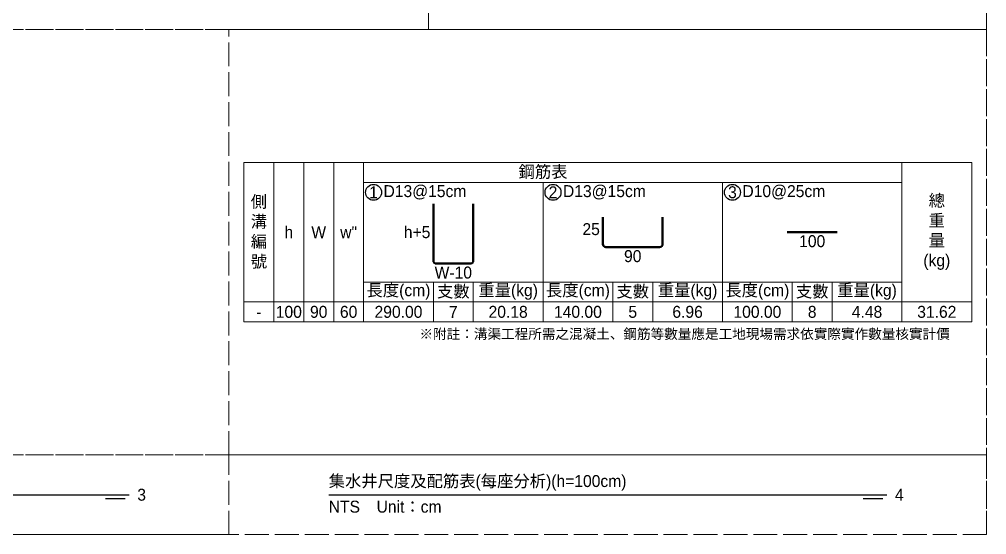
# Model space of a CAD drawing. Extents: x -6810 to 5075, y -2187 to 1200.
# Drawn here: x -2495.2 to -2010, y -1164 to -905.5 of the extents above; entities that cross this region are included whole.
import ezdxf

# ---------------------------------------------------------------- set-up
doc = ezdxf.new("R2010")
doc.units = 0
doc.header["$MEASUREMENT"] = 0
doc.linetypes.add('ACAD_ISO02W100', pattern=[15, 12, -3])
doc.layers.add('一、1.基本-圖框', color=7, linetype='Continuous', lineweight=20)
doc.layers.add('二、5.繪圖-鋼筋', color=60, linetype='Continuous', lineweight=50)
doc.layers.add('一、4.基本-隱藏', color=9, linetype='ACAD_ISO02W100', lineweight=20, plot=False)
doc.layers.add('三、3.文字-註解文字', color=2, linetype='Continuous')
doc.styles.add('次圖名(詳圖)', font='MS PGothic.ttf', dxfattribs={"height": 6})
doc.styles.add('註解文字(詳圖)', font='MS PGothic.ttf', dxfattribs={"height": 5})

msp = doc.modelspace()

# ---------------------------------------------------------------- linework, layer by layer
at = {"layer": '一、1.基本-圖框'}
for points in [[(-2382.5, -1047.25), (-2367.5, -1047.25), (-2367.5, -977.25), (-2382.5, -977.25)], [(-2367.5, -1047.25), (-2352.5, -1047.25), (-2352.5, -977.25), (-2367.5, -977.25)], [(-2352.5, -1047.25), (-2337.5, -1047.25), (-2337.5, -977.25), (-2352.5, -977.25)], [(-2337.5, -1047.25), (-2322.5, -1047.25), (-2322.5, -977.25), (-2337.5, -977.25)], [(-2322.5, -987.25), (-2052.5, -987.25), (-2052.5, -977.25), (-2322.5, -977.25)], [(-2017.5, -1047.25), (-2052.5, -1047.25), (-2052.5, -977.25), (-2017.5, -977.25)], [(-2322.5, -987.25), (-2232.5, -987.25), (-2232.5, -1037.25), (-2322.5, -1037.25)], [(-2232.5, -987.25), (-2142.5, -987.25), (-2142.5, -1037.25), (-2232.5, -1037.25)], [(-2142.5, -987.25), (-2052.5, -987.25), (-2052.5, -1037.25), (-2142.5, -1037.25)], [(-2322.5, -1037.25), (-2287.5, -1037.25), (-2287.5, -1047.25), (-2322.5, -1047.25)], [(-2287.5, -1037.25), (-2267.5, -1037.25), (-2267.5, -1047.25), (-2287.5, -1047.25)], [(-2267.5, -1037.25), (-2232.5, -1037.25), (-2232.5, -1047.25), (-2267.5, -1047.25)], [(-2232.5, -1037.25), (-2197.5, -1037.25), (-2197.5, -1047.25), (-2232.5, -1047.25)], [(-2197.5, -1037.25), (-2177.5, -1037.25), (-2177.5, -1047.25), (-2197.5, -1047.25)], [(-2177.5, -1037.25), (-2142.5, -1037.25), (-2142.5, -1047.25), (-2177.5, -1047.25)], [(-2142.5, -1037.25), (-2107.5, -1037.25), (-2107.5, -1047.25), (-2142.5, -1047.25)], [(-2107.5, -1037.25), (-2087.5, -1037.25), (-2087.5, -1047.25), (-2107.5, -1047.25)], [(-2087.5, -1037.25), (-2052.5, -1037.25), (-2052.5, -1047.25), (-2087.5, -1047.25)], [(-2382.5, -1047.25), (-2367.5, -1047.25), (-2367.5, -1057.25), (-2382.5, -1057.25)], [(-2367.5, -1047.25), (-2352.5, -1047.25), (-2352.5, -1057.25), (-2367.5, -1057.25)], [(-2352.5, -1047.25), (-2337.5, -1047.25), (-2337.5, -1057.25), (-2352.5, -1057.25)], [(-2337.5, -1047.25), (-2322.5, -1047.25), (-2322.5, -1057.25), (-2337.5, -1057.25)], [(-2322.5, -1047.25), (-2287.5, -1047.25), (-2287.5, -1057.25), (-2322.5, -1057.25)], [(-2287.5, -1047.25), (-2267.5, -1047.25), (-2267.5, -1057.25), (-2287.5, -1057.25)], [(-2267.5, -1047.25), (-2232.5, -1047.25), (-2232.5, -1057.25), (-2267.5, -1057.25)], [(-2232.5, -1047.25), (-2197.5, -1047.25), (-2197.5, -1057.25), (-2232.5, -1057.25)], [(-2197.5, -1047.25), (-2177.5, -1047.25), (-2177.5, -1057.25), (-2197.5, -1057.25)], [(-2177.5, -1047.25), (-2142.5, -1047.25), (-2142.5, -1057.25), (-2177.5, -1057.25)], [(-2142.5, -1047.25), (-2107.5, -1047.25), (-2107.5, -1057.25), (-2142.5, -1057.25)], [(-2107.5, -1047.25), (-2087.5, -1047.25), (-2087.5, -1057.25), (-2107.5, -1057.25)], [(-2087.5, -1047.25), (-2052.5, -1047.25), (-2052.5, -1057.25), (-2087.5, -1057.25)], [(-2052.5, -1047.25), (-2017.5, -1047.25), (-2017.5, -1057.25), (-2052.5, -1057.25)]]:
    msp.add_lwpolyline(points, close=True, dxfattribs=at)
at = {"layer": '一、4.基本-隱藏'}
for points in [[(-2790, -657), (-2010, -657), (-2010, -1164), (-2790, -1164)], [(-2290, -870.5), (-2790, -870.5), (-2790, -910.5), (-2290, -910.5)], [(-2290, -870.5), (-2010, -870.5), (-2010, -910.5), (-2290, -910.5)], [(-2390, -910.5), (-2790, -910.5), (-2790, -1124), (-2390, -1124)], [(-2390, -910.5), (-2010, -910.5), (-2010, -1124), (-2390, -1124)], [(-2382.5, -977.25), (-2017.5, -977.25), (-2017.5, -1057.25), (-2382.5, -1057.25)], [(-2390, -1124), (-2790, -1124), (-2790, -1164), (-2390, -1164)], [(-2390, -1124), (-2010, -1124), (-2010, -1164), (-2390, -1164)]]:
    msp.add_lwpolyline(points, close=True, dxfattribs=at)
at = {"layer": '三、3.文字-註解文字'}
for points in [[(-2740, -1144), (-2440, -1144)], [(-2340, -1144), (-2060, -1144)], [(-2442, -1146), (-2452, -1146)], [(-2062, -1146), (-2072, -1146)]]:
    msp.add_lwpolyline(points, dxfattribs=at)
for centre in [(-2317.5, -992.25), (-2227.5, -992.25), (-2137.5, -992.25)]:
    msp.add_circle(centre, 4, dxfattribs=at)
at = {"layer": '二、5.繪圖-鋼筋'}
for points in [[(-2287.5, -998), (-2287.5, -1026.5, 0.4142136), (-2286, -1028), (-2269, -1028, 0.4142136), (-2267.5, -1026.5), (-2267.5, -998)], [(-2202.5, -1004.75), (-2202.5, -1018.25, 0.4142136), (-2201, -1019.75), (-2174, -1019.75, 0.4142136), (-2172.5, -1018.25), (-2172.5, -1004.75)]]:
    msp.add_lwpolyline(points, format="xyb", dxfattribs=at)
msp.add_lwpolyline([(-2110, -1012.25), (-2085, -1012.25)], dxfattribs=at)

# ---------------------------------------------------------------- texts
at = {"layer": '一、1.基本-圖框', "char_height": 6, "attachment_point": 5, "style": '註解文字(詳圖)'}
for s, width, insert in [('{\\fMS PGothic|b0|i0|c128|p34;鋼筋表}', 94.24964, (-2232.5, -982.25)), ('側溝編號', 12.98354, (-2375, -1012.25)), ('{\\fMS PGothic|b0|i0|c128|p34;總重量(kg)}', 6, (-2035, -1012.25)), ('{\\fMS PGothic|b0|i0|c128|p34;h}', 12.98354, (-2360, -1012.25)), ('{\\fMS PGothic|b0|i0|c128|p34;W}', 22.32258, (-2345, -1012.25)), ('w"', 22.32258, (-2330, -1012.25)), ('{\\fMS PGothic|b0|i0|c128|p34;長度(cm)}', 35.02324, (-2305, -1042.25)), ('{\\fMS PGothic|b0|i0|c128|p34;支數}', 19.27354, (-2277.5, -1042.25)), ('{\\fMS PGothic|b0|i0|c128|p34;重量(kg)}', 30.27214, (-2250, -1042.25)), ('{\\fMS PGothic|b0|i0|c128|p34;長度(cm)}', 35.02324, (-2215, -1042.25)), ('{\\fMS PGothic|b0|i0|c128|p34;支數}', 19.27354, (-2187.5, -1042.25)), ('{\\fMS PGothic|b0|i0|c128|p34;重量(kg)}', 30.27214, (-2160, -1042.25)), ('{\\fMS PGothic|b0|i0|c128|p34;長度(cm)}', 35.02324, (-2125, -1042.25)), ('{\\fMS PGothic|b0|i0|c128|p34;支數}', 19.27354, (-2097.5, -1042.25)), ('{\\fMS PGothic|b0|i0|c128|p34;重量(kg)}', 30.27214, (-2070, -1042.25))]:
    msp.add_mtext_dynamic_manual_height_columns(s, width=width, gutter_width=30, heights=[0], dxfattribs=dict(at, insert=insert))
at = {"layer": '三、3.文字-註解文字', "char_height": 6}
for s, width, gutter_width, insert, attachment_point, style in [('1', 8.38231, 30, (-2317.5, -992.25), 5, '註解文字(詳圖)'), ('D13@15cm', 6.06582, 30, (-2312.5, -992.25), 4, '註解文字(詳圖)'), ('2', 8.38231, 30, (-2227.5, -992.25), 5, '註解文字(詳圖)'), ('{\\fMS PGothic|b0|i0|c128|p34;D1}3{\\fMS PGothic|b0|i0|c128|p34;@}1{\\fMS PGothic|b0|i0|c128|p34;5cm}', 6.06582, 30, (-2222.5, -992.25), 4, '註解文字(詳圖)'), ('3', 8.38231, 30, (-2137.5, -992.25), 5, '註解文字(詳圖)'), ('{\\fMS PGothic|b0|i0|c128|p34;D1}0{\\fMS PGothic|b0|i0|c128|p34;@}25{\\fMS PGothic|b0|i0|c128|p34;cm}', 6.06582, 30, (-2132.5, -992.25), 4, '註解文字(詳圖)'), ('-', 9.06048, 30, (-2375, -1052.25), 5, '註解文字(詳圖)'), ('100', 9.06048, 30, (-2360, -1052.25), 5, '註解文字(詳圖)'), ('90', 9.06048, 30, (-2345, -1052.25), 5, '註解文字(詳圖)'), ('60', 9.06048, 30, (-2330, -1052.25), 5, '註解文字(詳圖)'), ('290.00', 9.06048, 30, (-2305, -1052.25), 5, '註解文字(詳圖)'), ('7', 9.06048, 30, (-2277.5, -1052.25), 5, '註解文字(詳圖)'), ('20.18', 9.06048, 30, (-2250, -1052.25), 5, '註解文字(詳圖)'), ('{\\fMS PGothic|b0|i0|c128|p34;1}4{\\fMS PGothic|b0|i0|c128|p34;0.00}', 9.06048, 30, (-2215, -1052.25), 5, '註解文字(詳圖)'), ('5', 9.06048, 30, (-2187.5, -1052.25), 5, '註解文字(詳圖)'), ('6.96', 9.06048, 30, (-2160, -1052.25), 5, '註解文字(詳圖)'), ('{\\fMS PGothic|b0|i0|c128|p34;100}.00', 9.06048, 30, (-2125, -1052.25), 5, '註解文字(詳圖)'), ('8', 9.06048, 30, (-2097.5, -1052.25), 5, '註解文字(詳圖)'), ('4.48', 9.06048, 30, (-2070, -1052.25), 5, '註解文字(詳圖)'), ('31.62', 9.06048, 30, (-2035, -1052.25), 5, '註解文字(詳圖)'), ('{\\fMS PGothic|b0|i0|c128|p34;集水井尺度及配筋表}(每座分析){\\fMS PGothic|b0|i0|c128|p34;(h=100cm)}', 158.98104, 15, (-2340, -1138), 4, '次圖名(詳圖)'), ('3', 3, 15, (-2436, -1144), 4, '次圖名(詳圖)'), ('4', 3, 15, (-2056, -1144), 4, '次圖名(詳圖)'), ('NTS{\\fMS PGothic|b0|i0|c128|p34;^IUnit：cm}', 136.03259, 15, (-2340, -1150), 4, '次圖名(詳圖)')]:
    msp.add_mtext_dynamic_manual_height_columns(s, width=width, gutter_width=gutter_width, heights=[0], dxfattribs=dict(at, insert=insert, attachment_point=attachment_point, style=style))
at = {"layer": '三、3.文字-註解文字', "ltscale": 0.25, "insert": (-2294.471, -1060.766), "char_height": 5, "attachment_point": 1, "style": '註解文字(詳圖)'}
msp.add_mtext_dynamic_manual_height_columns('{\\fMS PGothic|b0|i0|c128|p34;※附註：溝渠工程所需之混凝土、鋼筋等數量應是工地現場需求依實際實作數量核實計價}', width=277.93933, gutter_width=30, heights=[0], dxfattribs=at)
at = {"layer": '二、5.繪圖-鋼筋', "char_height": 6, "style": '註解文字(詳圖)'}
for s, width, insert, attachment_point in [('{\\fMS PGothic|b0|i0|c128|p34;h+}5', 8.87231, (-2289, -1012.25), 6), ('25', 8.87231, (-2204, -1010.75), 6), ('100', 3.56631, (-2097.5, -1013.75), 2), ('90', 3.56631, (-2187.5, -1021.25), 2), ('{\\fMS PGothic|b0|i0|c128|p34;W-10}', 3.56631, (-2277.5, -1029.5), 2)]:
    msp.add_mtext_dynamic_manual_height_columns(s, width=width, gutter_width=30, heights=[0], dxfattribs=dict(at, insert=insert, attachment_point=attachment_point))

doc.saveas('drawing.dxf')
